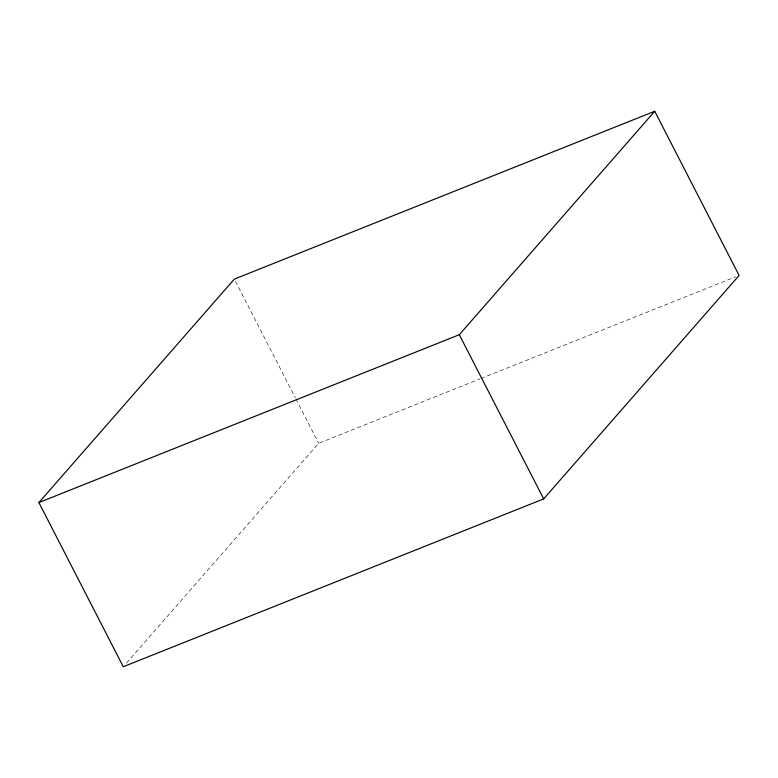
<?xml version="1.0" encoding="UTF-8"?>
<svg xmlns="http://www.w3.org/2000/svg" width="778" height="778" viewBox="0 0 778 778"><rect width="100%" height="100%" fill="white"/><g stroke="black" fill="none" stroke-linecap="round" stroke-linejoin="round"><path stroke-width="0.58" stroke-dasharray="3.89 2.92" d="M126.464 663.089L318.698 443.285L479.87 378.944M480.999 378.487L735.716 276.793M235.433 281.266L295.387 397.918M295.941 399.007L318.698 443.285"/><path stroke-width="1.17" d="M38.9 502.559L234.324 279.108L654.726 111.264L739.1 275.441L543.676 498.893L123.274 666.736L38.9 502.559L459.302 334.715L654.726 111.264M459.302 334.715L543.676 498.893"/></g></svg>
